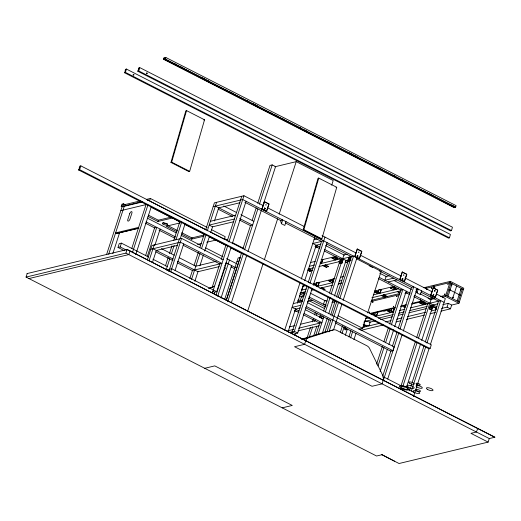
<?xml version="1.0" encoding="UTF-8"?>
<svg xmlns="http://www.w3.org/2000/svg" width="521" height="521" viewBox="0 0 521 521"><rect width="100%" height="100%" fill="white"/><g stroke="black" fill="none" stroke-linecap="round" stroke-linejoin="round"><path stroke-width="0.78" d="M349.415 259.315L349.363 259.51M426.66 289.396L427.012 288.953L426.973 289.389M124.526 72.738L125.789 69.834L125.144 70.517L125.47 69.371L126.375 69.039L450.411 234.443L449.467 237.81L448.561 238.143L124.526 72.738L125.431 72.399L449.467 237.81M125.431 72.399L126.375 69.039M137.804 71.253L138.13 70.101L138.488 70.42L139.068 68.349L138.43 69.032L138.749 67.886L139.661 67.554L452.443 227.215L451.499 230.582L450.593 230.914L137.804 71.253L138.716 70.915L451.499 230.582M138.716 70.915L139.661 67.554M170.947 162.422L185.828 110.849L186.538 110.608L204.538 119.797L189.657 171.363L188.947 171.611L170.947 162.422L171.656 162.174L189.657 171.363M171.656 162.174L186.538 110.608M303.15 229.904L318.031 178.332L318.741 178.091L336.742 187.28L321.861 238.852L321.151 239.093L303.15 229.904L303.86 229.663L321.861 238.852M303.86 229.663L318.741 178.091M381.867 454.742L376.572 456.012L26.05 277.087L27.203 273.545M78.528 169.924L79.713 167.593L79.511 167.261L79.251 167.703L79.765 166.134L80.846 165.867L431.323 344.772L430.092 348.569L429.004 348.829L78.528 169.924L79.615 169.664L430.092 348.569M79.615 169.664L80.846 165.867M106.518 254.717L122.07 206.857L142.656 201.914M123.008 205.046L123.418 203.783L125.568 204.877M108.694 254.196L124.245 206.336M112.823 253.597L119.602 232.731M124.454 250.738L118.006 247.449L119.237 243.652L121.413 243.131L148.635 257.029M118.006 247.449L120.182 246.928L121.413 243.131M26.05 277.087L125.906 253.102L127.052 249.559L494.761 437.256M131.709 248.667L146.03 204.603L120.833 210.653M132.38 252.783L147.951 204.851M207.208 227.482L150.374 198.475L149.547 201.002L206.388 230.015M135.753 254.508L151.324 206.576M145.548 255.713L154.587 227.885L156.762 227.364L147.222 256.736M148.003 216.423L157.902 221.477L158.312 220.214L171.663 217.003M147.332 259.888L152.021 245.469L181.562 238.371L223.19 259.621M149.013 260.884L154.19 244.948M154.867 245.319L160.142 229.084M152.393 262.61L156.333 250.464L177.589 245.358M165.463 265.899L168.224 257.394M169.481 253.525L171.995 245.795M173.754 240.383L179.784 221.835M166.277 269.572L169.898 258.416M171.409 253.779L174.17 245.274M175.929 239.862L181.705 222.083M168.778 271.532L179.387 238.898M180.305 238.494L185.079 223.809M170.706 271.767L181.562 238.371M175.069 270.458L183.705 243.893M181.367 234.001L191.494 239.172L191.904 237.902L204.395 234.906M189.813 278.527L192.575 270.021M194.079 265.384L198.351 252.242M199.856 247.605L204.382 233.688M205.639 229.826L214.405 202.838L243.945 195.74L263.476 205.71M191.487 279.549L200.025 253.265M201.529 248.628L206.055 234.71M207.306 230.849L216.58 202.317M194.861 281.275L198.123 271.226M199.882 265.814L203.398 254.99M204.655 251.122L209.429 236.436M210.686 232.568L212.692 226.388M214.45 220.976L218.722 207.833L239.979 202.728M212.158 287.416L219.94 263.45M221.197 259.582L225.971 244.896M227.228 241.028L241.77 196.261M212.34 293.017L227.644 245.919M228.895 242.057L243.945 195.74M214.033 293.746L214.528 292.229L216.697 291.708L231.018 247.644M232.275 243.776L246.088 201.256M215.987 295.277L225.28 266.674M217.661 296.299L229.442 260.038M221.034 298.025L231.585 265.554M224.603 299.621L238.143 257.947L240.318 257.426L239.087 261.216L236.912 261.744M226.075 300.65L241.64 252.737M242.897 248.875L250.432 225.691L252.613 225.137L239.712 218.546M252.19 220.279L256.208 207.912M257.713 203.281L270.015 165.411L272.19 164.89L275.563 166.609L263.014 205.254M226.524 299.875L238.833 261.991M227.749 301.672L243.314 253.76M244.57 249.898L257.875 208.941M259.386 204.304L272.19 164.89M231.376 302.623L246.694 255.485M247.944 251.617L261.503 209.891M261.939 208.986L264.486 201.666L268.986 203.965L266.622 211.239L261.939 208.986L266.622 211.239M262.122 208.941L264.486 201.666M266.446 211.279L268.986 203.965M247.514 311.571L263.085 263.659M264.336 259.79L277.647 218.833M279.152 214.196L296.228 161.647L333.212 180.533L331.708 185.17M281.438 223.73L282.675 219.934L280.5 220.455L281.438 223.73L284.818 225.45L286.049 221.659M284.713 330.08L300.07 282.538M301.294 279.061L314.886 236.944M288.093 331.805L295.628 308.614M297.387 303.202L303.411 284.648M304.668 280.78L316.221 245.222L320.969 244.082M301.946 289.539L303.072 286.055L302.121 289.995M315.12 246.479L317.348 245.795L315.172 246.322M309.793 271.259L312.072 270.425L309.793 271.259L307.768 270.23M291.662 333.375L306.98 286.244M308.237 282.382L321.548 241.412L285.384 222.949M288.992 332.619L294.332 331.336L308.653 287.273M309.904 283.404L324.954 237.094M295.042 335.101L295.537 333.577L297.706 333.056L312.027 288.992M313.284 285.13L327.097 242.61M320.272 262.662L321.62 263.352L322.851 259.556L321.444 262.89L320.207 262.258M314.697 284.44L314.795 284.127L317.895 285.703L319.301 282.369L318.07 286.166L314.697 284.44L313.245 284.792M315.941 285.534L316.846 282.747L319.021 282.226M316.638 284.407L316.846 282.747M322.818 265.599L326.198 267.319L326.302 267.006M326.198 267.319L328.477 266.478L325.378 264.902M335.394 260.044L332.124 258.006L334.3 257.478L337.393 259.061M333.069 329.975L307.97 337.953A3.836 3.243 76.5 0 0 305.977 340.057L304.59 344.316L294.541 346.726L372.033 386.282L382.075 383.866L383.463 379.607A3.836 3.243 76.5 0 0 383.209 376.357L369.689 348.673A6.161 5.217 76.5 0 0 366.96 345.801L336.625 330.314A6.161 5.217 76.5 0 0 333.069 329.975L329.207 330.907M306.999 338.129L310.516 327.305M312.274 321.893L313.284 318.806M314.541 314.938L315.29 312.62M332.02 258.318L334.3 257.478M309.428 336.833L312.691 326.784M314.45 321.372L314.958 319.829M316.462 315.192L316.963 313.642M323.372 289.956L324.922 289.292L321.828 287.716M335.439 258.885L336.123 256.801M335.889 258.527L336.384 257.009M332.3 282.747L329.025 280.708L331.2 280.187L333.674 281.451M328.92 281.021L331.2 280.187M313.811 335.465L316.82 326.192M319.588 317.686L320.591 314.593M332.574 280.897L333.251 278.807L334.697 278.461M332.789 281.229L333.251 278.807M315.876 335.003L319.894 322.629M321.144 318.767L322.154 315.674M323.658 311.037L328.178 297.12M329.435 293.258L340.487 259.243L353.57 256.124L339.757 298.644M339.399 262.955L340.636 259.158L341.763 259.732L343.209 259.386L341.978 263.183L340.48 263.437L339.399 262.955L340.526 263.528L341.763 259.732M339.49 262.929L340.727 259.139M340.48 263.437L341.711 259.64L343.209 259.386M318.044 334.475L323.828 316.696M325.332 312.059L330.106 297.374M331.109 294.28L341.405 262.584M342.694 258.735L343.932 254.938L347.09 254.183M343.072 259.315L341.978 263.183M332.111 302.649L332.606 301.131M322.681 332.339L327.201 318.422M328.705 313.785L333.225 299.868M334.482 296L346.042 260.441L350.815 259.321M347.618 261.705L348.849 257.908L350.21 257.582L348.979 261.379L347.761 261.776L349.207 261.431L350.444 257.635L349.226 257.081L347.761 261.776M324.935 332.079L328.953 319.712M348.979 261.379L347.995 260.878L349.226 257.081M330.607 315.049L335.211 300.871M336.462 297.022L348.21 260.865M327.032 331.63L330.796 320.037M332.053 316.169L336.827 301.483M338.083 297.615L351.395 256.645M328.953 331.884L338.5 302.506M354.762 256.365L357.308 249.051L361.808 251.343L359.444 258.618L354.762 256.365L359.444 258.618M354.944 256.319L357.308 249.051M333.583 329.741L341.874 304.231M343.124 300.389L356.944 257.849M359.269 258.663L361.808 251.343M340.285 332.587L342.544 325.632M341.958 333.609L344.218 326.654M346.341 328.197L345.846 329.715L347.351 329.461L345.898 329.806L344.772 329.233L345.267 327.716M345.358 327.689L344.772 329.233M345.898 329.806L346.393 328.289M345.332 335.335L347.344 329.148M348.901 336.931L350.907 330.75M350.568 337.96L352.58 331.773M353.948 339.679L355.954 333.492M363.905 323.163L364.641 320.89M358.832 329.213L362.649 328.295L366.4 316.755M367.65 312.906L381.151 271.369L356.618 258.846M374.579 292.014L376.852 291.18L379.946 292.756L381.359 289.422L380.128 293.219L376.755 291.493L374.579 292.014L377.953 293.74M371.636 301.372L372.027 300.181M371.818 301.333L372.202 300.135L399.509 293.577M377.999 292.587L378.904 289.8L381.079 289.279M373.199 314.306L373.303 313.994L376.396 315.57L377.81 312.235L376.579 316.032L373.199 314.306L371.753 314.658M374.677 314.704L375.354 312.613L377.53 312.092M383.502 294.938L386.875 296.664L386.979 296.345L384.7 297.185L381.326 295.466M394.638 287.631L393.902 289.91L390.529 288.185L392.801 287.345L395.895 288.927M390.529 288.185L392.801 287.345M394.176 288.054L394.625 286.667M387.429 310.887L389.708 310.054L392.801 311.63L394.215 308.295L392.977 312.092L389.604 310.366L387.429 310.887L390.802 312.613M399.77 279.341L402.316 272.021L406.816 274.32L404.452 281.594L399.77 279.341L404.452 281.594M399.952 279.295L402.316 272.021M391.076 310.763L391.753 308.673L393.928 308.152M391.297 311.096L391.753 308.673M376.572 364.179L382.349 346.4M383.853 341.763L388.373 327.846M389.63 323.984L400.682 289.969L402.857 289.448L391.304 325.006M404.27 281.633L406.4 275.088M377.992 365.976L384.016 347.422M385.527 342.785L390.047 328.875M380.109 371.564L387.396 349.148M388.9 344.511L393.674 329.819M394.677 326.732L406.23 291.167M405.182 307.637L403.827 306.947L405.384 306.283M382.668 376.26L390.958 350.744M392.469 346.107L396.989 332.196M398.246 328.328L411.557 287.358L413.733 286.837L399.92 329.35M335.198 322.857L390.77 351.219L392.945 350.698L394.176 346.901L307.572 302.694M383.358 380.317L398.91 332.444M387.722 379.001L402.036 334.938M403.293 331.076L417.106 288.556M421.606 290.855L420.375 294.652L417.002 292.926L418.233 289.129L416.78 289.481M423.156 304.844L419.88 302.799L422.056 302.278L425.149 303.86M425.644 288.4L426.035 287.201L423.69 287.761M425.826 288.354L426.211 287.156L433.824 285.332L433.439 286.53M419.776 303.118L422.056 302.278M423.202 303.684L423.879 301.6M400.812 386.471L415.38 341.633M416.631 337.764L427.682 303.75M430.711 295.133L433.257 287.813L437.757 290.112L435.393 297.387L430.711 295.133L435.393 297.387M433.615 286.485L434.006 285.287L450.32 281.366L463.82 288.263L458.929 303.3L451.818 305.013M430.893 295.088L433.257 287.813M402.733 386.719L417.047 342.655M418.558 338.018L431.095 299.432L434.253 298.676M429.402 308.894C433.648 299.894 427.07 309.259 430.528 309.467L431.981 309.122L433.212 305.326L431.714 305.58L430.528 309.467M435.211 297.432L437.757 290.112M406.36 387.67L420.427 344.381M421.684 340.513L433.238 304.954L437.979 303.815M409.421 390.815L410.424 387.722M410.932 386.178L411.681 383.853M412.183 382.31L423.99 345.977M425.247 342.115L438.558 301.138M411.349 391.063L425.664 346.999M426.92 343.137L440.733 300.617L410.379 307.911M442.27 297.172L445.429 296.41L450.32 281.366M413.492 396.585L429.291 347.95M430.294 344.856L445.344 298.546L436.689 294.131M446.881 295.759L450.991 283.105M448.008 296.332L452.117 283.685M441.548 308.445L447.07 307.116L448.307 303.326L451.681 305.046L450.45 308.842L440.981 311.115M452.567 298.663L456.683 286.009M457.132 300.988L461.241 288.341M458.259 301.568L462.368 288.914M381.828 454.709L399.053 463.514L488.125 442.114L489.278 438.571L494.95 437.21L127.248 249.513L27.007 273.59M163.425 59.212L163.991 57.681L165.847 57.486L456.129 205.665L455.569 207.195L454.937 207.26L164.656 59.081L165.242 58.209L164.095 58.326L163.933 58.769L454.488 206.922L454.345 207.319L453.706 207.384L163.425 59.212L164.063 59.147L454.345 207.319M164.063 59.147L164.206 58.743M164.656 59.081L165.287 59.016L165.847 57.486M454.377 206.505L454.488 206.922M454.937 207.26L455.523 206.381M349.148 259.686L349.09 259.237L348.829 260.031M428.106 298.305L428.431 297.947L428.438 298.299M340.623 261.627L340.721 261.125M349.278 259.53L349.311 259.048L349.044 259.347M430.515 307.032L430.776 307.527M224.857 265.58L226.804 263.112L225.352 263.463M133.122 74.672L133.669 74.946L133.115 75.011M266.094 205.053C266.329 204.362 265.912 204.453 265.769 205.027M264.401 208.276L264.824 208.074M264.733 208.1L264.857 208.934M340.382 261.164L340.754 261.067M340.734 261.575L340.48 261.08M349.109 259.015L349.077 259.412M358.917 252.438C359.145 251.708 358.748 251.904 358.591 252.405M357.556 255.485L357.68 256.319L357.562 255.505M403.521 274.893C404.517 275.199 403.905 275.101 403.495 275.231M402.694 279.315L402.57 278.475L402.779 279.295M434.696 290.581C434.397 291.988 435.96 290.262 434.514 290.62C434.065 291.786 435.738 290.777 434.579 290.581M433.413 294.3C433.296 295.889 434.481 293.206 433.537 295.133M430.737 307.514L430.483 307.019M420.545 299.835L420.349 300.448L420.675 299.835M431.421 297.224L431.225 297.836L431.551 297.224M146.792 73.728L146.668 73.064M264.863 208.96L264.74 208.12M340.571 261.06L340.363 261.444L340.825 261.549M349.018 259.035L349.487 259.145M433.238 294.345L433.589 294.222M208.433 288.484L214.561 286.185L209.95 288.256M432 307.006L431.505 307.696L431.909 306.928M402.179 388.809L404.309 387.898M203.828 120.038L204.538 119.797M336.032 187.521L336.742 187.28M301.724 339.158L327.663 331.278M264.772 208.98L265.254 208.465L264.642 208.12M357.647 255.459L357.159 255.974L357.777 256.319M357.595 256.365L358.077 255.85L357.465 255.498M274.964 166.759L296.228 161.647M123.418 203.783L121.966 204.128L121.146 206.661L141.171 201.848M121.556 205.398L140.247 200.904M146.479 199.406L150.374 198.475M147.332 200.37L148.876 199.999M147.984 200.631L149.436 200.285M213.174 206.635L242.714 199.536L444.107 302.343M157.902 221.477L172.822 217.895M138.632 227.371L115.61 232.9L116.737 233.48L138.99 228.133L116.678 233.447M180.233 222.871L166.179 226.244L177.029 231.786M210.412 221.288L235.603 215.238M234.372 219.035L209.181 225.085L212.555 226.811L233.812 221.705M130.139 250.992L128.798 254.58L28.942 278.566M191.494 239.172L203.985 236.169M150.784 249.266L180.325 242.167L221.959 263.418L192.412 270.516L177.342 262.818M197.505 244.479L201.353 243.554M206.746 242.265L216.762 239.855M166.368 270.015L171.696 268.732L216.697 291.708M216.293 261.281L195.824 266.198L179.315 257.771M314.078 239.706L317.243 238.944M323.723 240.884L312.847 243.502L320.063 247.182M219.217 266.609L197.967 271.715L177.361 261.197M321.125 259.764L322.571 259.412M310.477 262.532L315.198 261.399M322.278 259.692L335.654 256.482M309.246 266.322L314.749 265M320.174 263.698L339.926 258.957M307.898 269.181L313.408 267.859M318.911 266.537L340.22 261.418M348.972 260.682L351.271 260.135M302.76 286.342L305.905 285.586M313.772 283.698L335.01 278.598M340.519 277.276L343.665 276.521M313.349 284.473L314.795 284.127M301.522 290.138L306.244 289.005M316.468 286.55L332.991 282.577M339.282 281.066L341.646 280.5M300.969 292.809L305.684 291.675M311.193 290.353L313.551 289.787M319.848 288.269L332.431 285.248M338.728 283.737L341.874 282.981M338.194 284.03L340.897 283.378M323.476 289.643L324.922 289.292M303.821 296.221L301.451 296.794L300.22 300.591L302.59 300.018M389.252 275.7L386.087 276.462L384.856 280.259L393.557 278.168M406.816 274.32L402.134 272.066M293.323 303.587L302.024 301.496M307.546 301.359L312.294 300.22M388.23 281.978L396.93 279.888M300.793 305.293L292.092 307.383L299.041 310.933M295.466 309.103L300.213 307.963M332.795 301.086L335.159 300.519M374.488 291.07L394.156 286.348M332.177 302.551L334.879 301.906M373.257 294.866L398.435 288.823M371.916 297.725L401.085 290.718M370.9 301.548L399.347 294.717M404.882 293.382L407.253 292.815M425.429 288.452L449.929 282.564L463.43 289.455M289.5 326.888L295.003 325.566M300.513 324.244L315.459 320.649M287.475 330.874L293.772 329.363M298.494 328.223L321.939 322.616L304.049 313.486M369.949 313.44L395.237 307.364M400.773 306.035L406.302 304.707M411.837 303.378L422.108 300.91M429.219 299.204L433.172 298.253M440.284 296.547L445.82 295.218L459.32 302.108M297.934 330.894L319.171 325.794M370.705 313.942L395.094 308.08M400.597 306.758L406.106 305.436M411.61 304.114L423.41 301.281M383.788 311.219L386.159 310.653M371.857 314.339L373.303 313.994M403.827 306.947L405.279 306.602M365.54 318.683L369.474 317.738M374.977 316.416L393.856 311.877M399.366 310.555L404.869 309.233M364.192 321.542L372.059 319.647M378.35 318.136L393.303 314.547M398.806 313.225L404.316 311.903M409.819 310.575L427.129 306.42M433.212 305.326L431.759 305.677L430.639 305.098M369.396 322.278L375.706 320.76M380.441 319.627L392.28 316.781M398.591 315.264L403.326 314.13M408.848 312.802L426.211 308.634M432.521 307.116L434.104 306.739M442.785 304.648L448.307 303.326M301.789 339.438L307.97 337.953M304.427 340.428L305.977 340.057M362.642 327.403L379.998 323.228M385.52 321.906L391.05 320.578M396.572 319.249L402.095 317.921M407.617 316.599L425.768 312.235M431.29 310.907L436.025 309.774M383.378 324.954L361.281 330.262L359.256 329.226M395.999 321.919L400.734 320.786M406.256 319.458L424.407 315.094M429.929 313.772L435.458 312.444M204.733 368.301L214.782 365.885L292.268 405.442L282.226 407.852M382.896 377.627L384.342 377.282L403.15 386.882M477.77 428.438L476.422 432.026L470.945 433.342L488.125 442.114M394.716 461.287L382.017 454.664M264.955 208.941L264.421 208.804M433.719 295.088L433.185 294.951M315.837 247.123L317.426 247.468M345.091 262.056L346.673 262.402M432.059 306.687L434.436 307.201M327.077 301.014L324.7 300.5L323.469 304.297L325.846 304.811M365.436 321.06L370.197 322.089L368.959 325.885L363.411 324.681M294.287 310.835L296.664 311.35M164.095 58.326L166.251 59.42M174.939 63.855L176.385 64.591M180.005 66.441L182.897 67.919M202.441 77.896L206.062 79.746M207.514 80.481L208.96 81.224M224.883 89.351L226.335 90.087M229.95 91.937L232.848 93.415M247.325 100.807L248.771 101.543M252.392 103.392L257.459 105.978M269.767 112.262L271.213 112.998M274.834 114.848L278.455 116.697M282.069 118.541L283.522 119.283M299.445 127.411L300.897 128.153M304.511 129.996L307.41 131.474M326.954 141.451L330.575 143.301M332.02 144.037L333.466 144.779M349.396 152.907L353.017 154.757M354.462 155.492L357.36 156.971M371.838 164.362L373.283 165.105M376.904 166.948L381.971 169.533M394.273 175.818L395.726 176.56M401.515 179.511L402.961 180.253M406.582 182.103L408.028 182.838M423.957 190.966L425.403 191.708M429.024 193.558L431.916 195.036M451.466 205.007L455.08 206.857M165.287 59.016L455.569 207.195M448.939 289.435L460.31 295.238M264.303 201.712L268.803 204.004M357.126 249.09L361.626 251.389M433.075 287.859L436.93 289.826M445.429 296.41L458.929 303.3M267.814 207.925L304.7 226.752M322.063 235.616L355.954 252.913M360.278 255.121L401.365 276.097M404.973 277.94L432.365 291.923M430.496 296.683L434.358 298.65M244.877 202.272L281.04 220.735M326.595 243.984L351.825 256.866M369.122 265.697L372.73 267.534M379.216 270.848L411.655 287.41M421.027 292.19L439.053 301.392M447.07 307.116L450.45 308.842M325.625 245.599L344.381 255.173M379.737 273.219L386.947 276.898M394.163 280.585L411.479 289.422M415.81 291.63L417.249 292.372M420.134 293.844L431.681 299.738M348.087 260.858L349.207 261.431M324.394 249.39L348.197 261.549M379.223 277.38L410.248 293.219M414.573 295.427L436.943 306.843M317.296 245.958L316.312 245.45L315.4 247.755M315.4 246.433L319.327 248.439M324.381 251.018L341.275 259.647M345.306 261.698L347.468 262.805M378.493 278.644L401.131 290.197M405.905 292.633L409.513 294.476M413.843 296.683L428.275 304.056M432.41 306.166L436.351 308.171M334.195 257.797L337.569 259.523M392.704 287.664L396.077 289.383M421.951 302.597L425.331 304.316M332.124 258.006L335.218 259.582M397.66 291.46L400.135 292.724M419.88 302.799L422.974 304.381M431.981 309.122L430.476 309.376L429.493 308.875M338.767 261.763L340.122 262.454M397.276 291.63L399.978 293.01M223.743 205.971L236.645 212.561M240.949 214.756L253.851 221.34M215.349 206.108L234.697 215.987M218.188 209.195L232.522 216.508M239.693 220.168L250.438 225.658M383.886 294.769L386.979 296.345M324.993 265.072L328.373 266.798M323.202 265.423L325.684 266.687M374.677 291.701L377.771 293.277M381.711 295.29L384.804 296.872M308.979 268.843L312.072 270.425M308.595 269.018L311.968 270.738M331.095 280.5L333.798 281.881M308.041 269.995L309.897 270.946M329.025 280.708L330.262 281.34M387.533 310.575L390.626 312.151M211.526 229.689L225.189 236.664L224.369 239.198L210.699 232.216M321.444 287.885L324.824 289.611M224.375 238.54L227.977 240.376M232.301 242.584L243.828 248.465M151.07 207.176L179.895 221.887M184.935 224.466L204.395 234.398M209.435 236.97L226.726 245.795M230.334 247.638L241.138 253.154M310.301 293.147L325.449 300.884M303.32 292.242L305.345 293.277M300.409 292.522L304.739 294.736M309.07 296.944L326.166 305.671M363.176 324.563L366.784 326.406M148.413 215.16L158.312 220.214M167.313 225.352L177.44 230.523M181.777 232.737L192.36 238.156M299.679 293.785L304.004 295.993M308.334 298.201L325.651 307.038M363.17 326.192L364.609 326.928M147.3 218.11L176.124 232.822M181.165 235.394L200.624 245.326M205.665 247.898L222.955 256.729M226.563 258.566L236.651 263.717M299.367 295.733L302.252 297.204M309.461 300.884L324.603 308.608M338.122 315.772L362.649 328.295M146.069 221.9L175.61 236.983M226.049 262.727L235.44 267.527M298.181 299.549L302.499 301.757M145.333 223.157L154.704 227.944M159.022 230.145L174.874 238.24M231.083 266.928L234.684 268.771M297.4 300.786L300.285 302.258M306.341 306.491L392.945 350.698M183.177 245.254L219.784 263.939M305.612 307.755L330.868 320.643M224.069 267.774L225.424 268.465M319.314 316.39L322.011 317.771M305.286 309.695L323.17 318.826M294.639 310.314L299.015 312.548M303.307 314.743L319.764 323.144M161.373 248.608L174.288 255.205M152.959 248.745L173.057 259.002M155.812 251.832L173.037 260.624M152.933 259.217L167.261 266.531M294.332 331.336L297.706 333.056M407.487 389.096L414.723 392.788M212.503 291.193L214.528 292.229M292.157 331.857L295.537 333.577M120.182 246.928L126.629 250.217M125.906 253.102L489.278 438.571M434.996 307.488L436.201 309.728M424.309 302.03L425.507 304.277M395.055 287.097L396.26 289.344M336.553 257.231L337.751 259.478M303.144 292.288L304.342 294.528M416.058 289.656L417.002 292.926M323.027 332.391A6.161 5.217 76.5 0 1 324.199 332.183M167.638 223.887A2.8 0.873 18 0 1 163.405 222.773M341.476 261.542L341.952 261.014L341.476 261.542M369.363 312.489L369.715 312.053L369.363 312.489M372.652 302.369L373.036 301.952L372.652 302.369M393.381 306.719L393.726 306.283L393.381 306.719M396.67 296.599L397.048 296.182L396.67 296.599M431.375 288.263L431.72 287.82L431.375 288.263M434.455 287.52L434.801 287.084L434.455 287.52M444.576 294.424L444.927 293.981L444.576 294.424M447.865 284.303L448.249 283.88L447.865 284.303M133.5 74.594C133.734 75.929 134.49 73.91 133.5 74.594M146.779 73.109C147.137 74.47 147.606 72.334 146.811 73.142M402.179 278.728C402.538 280.506 403.762 277.615 402.179 278.728M449.779 289.865C450.007 291.219 450.776 289.135 449.779 289.865M451.427 284.805C451.648 286.159 452.417 284.075 451.427 284.805M452.697 297.25L453.224 297.615L452.736 297.178M458.903 294.521C459.131 295.876 459.9 293.798 458.903 294.521M460.551 289.461C460.753 290.816 461.573 288.738 460.551 289.461M129.677 213.779L127.827 219.471A2.097 0.905 -63 0 0 128.303 221.106A2.097 0.905 -63 0 0 130.003 218.95L131.852 213.258A2.097 0.905 -63 0 0 131.383 211.617A2.097 0.905 -63 0 0 129.677 213.779M403.287 388.686L402.499 388.327A3.497 1.094 18 0 1 402.531 386.413A3.497 1.094 18 0 1 407.63 388.718A3.497 1.094 18 0 1 403.287 388.686M416.865 386.986A3.289 1.029 18 0 0 422.186 388.125A3.289 1.029 18 0 0 418.5 385.683A3.289 1.029 18 0 0 416.865 386.986M414.403 392.45A3.497 1.094 18 0 0 419.731 393.218A3.497 1.094 18 0 0 415.094 390.685A3.497 1.094 18 0 0 414.403 392.45M416.735 390.724A2.449 0.768 18 0 0 420.486 391.284A2.449 0.768 18 0 0 417.269 389.5A2.449 0.768 18 0 0 416.735 390.724M416.748 384.335A2.24 0.697 18 0 0 420.252 384.934A2.24 0.697 18 0 0 417.451 383.293A2.24 0.697 18 0 0 416.748 384.335M409.552 383.176A2.859 0.892 18 0 0 414.162 384.146A2.859 0.892 18 0 0 410.932 382.03A2.859 0.892 18 0 0 409.552 383.176M408.34 387.149A3.751 1.172 18 0 0 414.136 388.06A3.751 1.172 18 0 0 409.291 385.325A3.751 1.172 18 0 0 408.34 387.149M401.092 388.249A5.197 1.622 18 0 0 409.193 389.623A5.197 1.622 18 0 0 402.648 385.814A5.197 1.622 18 0 0 401.092 388.249M427.311 389.304A3.497 1.094 18 0 0 432.925 390.444A3.497 1.094 18 0 0 428.874 387.845A3.497 1.094 18 0 0 427.311 389.304M162.995 224.043A2.8 0.873 18 0 0 167.528 225.02A2.8 0.873 18 0 0 164.415 222.942A2.8 0.873 18 0 0 162.995 224.043"/></g></svg>
